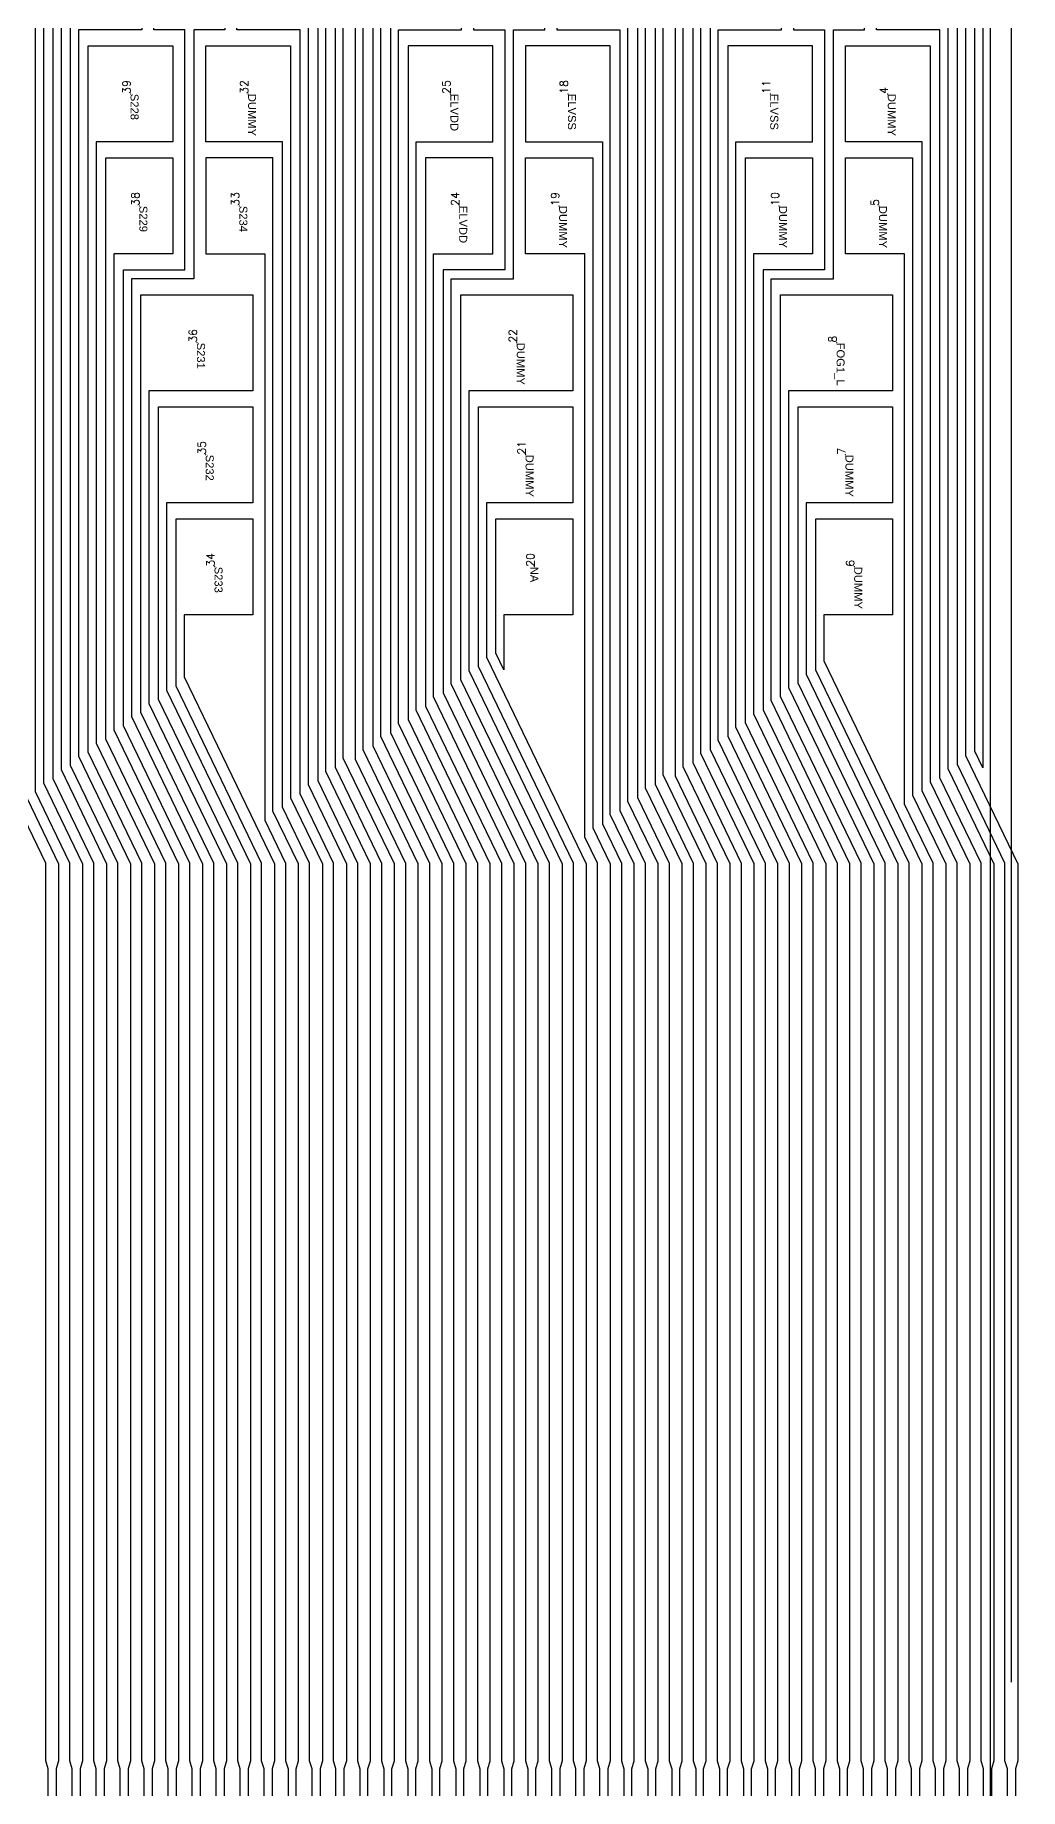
# Model space of a CAD drawing. Extents: x 10 to 206, y -65 to 73.
# Drawn here: x 65.714 to 66.946, y 38.662 to 40.854 of the extents above; entities that cross this region are included whole.
import ezdxf
from ezdxf.enums import TextEntityAlignment as Align

# ---------------------------------------------------------------- set-up
doc = ezdxf.new("R2010")
doc.units = 0
doc.header["$LTSCALE"] = 0.5
doc.layers.get('0').update_dxf_attribs({"lineweight": 13})
doc.layers.add('01 Copper', color=3, linetype='Continuous')
doc.layers.add('08 Dimension&pin assignment', color=7, linetype='Continuous')
doc.layers.add('13 OL no.', color=190, linetype='Continuous', lineweight=0)
doc.layers.add('14 OL name', color=220, linetype='Continuous', lineweight=0)
doc.styles.add('BWCUSTNM', font='txt.shx', dxfattribs={"bigfont": 'AllInOneBig.shx'})
doc.styles.add('MBC_Arial_Font', font='arial.ttf')
doc.styles.get("Standard").update_dxf_attribs({"font": 'romans.shx', "width": 0.75, "bigfont": 'AllInOneBig.shx'})
doc.dimstyles.new('ISO-25', dxfattribs={"dimtxt": 0.5, "dimasz": 0.8, "dimexe": 0.1, "dimexo": 0.1, "dimgap": 0.1, "dimtad": 1, "dimdec": 3, "dimzin": 1, "dimdsep": 46, "dimtxsty": 'Standard', "dimcen": 0.5, "dimadec": 0, "dimazin": 0, "dimtfac": 1, "dimtdec": 3, "dimtmove": 0, "dimatfit": 3, "dimfxl": 0, "dimarcsym": 0})
doc.dimstyles.new('ISO-25$0', dxfattribs={"dimtxt": 0.5, "dimasz": 1, "dimexe": 0.1, "dimexo": 0.1, "dimgap": 0.1, "dimtad": 1, "dimdec": 3, "dimzin": 1, "dimdsep": 46, "dimtxsty": 'Standard', "dimcen": 0.5, "dimadec": 0, "dimazin": 0, "dimtfac": 1, "dimtdec": 3, "dimtmove": 0, "dimatfit": 3, "dimfxl": 0, "dimarcsym": 0})

# ---------------------------------------------------------------- blocks, each defined once
blk = doc.blocks.new('*D603')
at = {"layer": '08 Dimension&pin assignment', "color": 0, "lineweight": -2, "transparency": 16777216}
for p, q in [((57.0683, 38.6369), (57.0683, 48.9014)), ((67.1463, 38.6369), (67.1463, 48.9014)), ((57.8683, 48.8014), (66.3463, 48.8014))]:
    blk.add_line(p, q, dxfattribs=at)
at = {"layer": '08 Dimension&pin assignment', "color": 0, "transparency": 16777216}
for points in [[(57.8683, 48.9348), (57.8683, 48.6681), (57.0683, 48.8014)], [(66.3463, 48.6681), (66.3463, 48.9348), (67.1463, 48.8014)]]:
    blk.add_solid(points, dxfattribs=at)
at = {"layer": 'Defpoints', "color": 0, "transparency": 16777216}
for p in [(67.1463, 48.8014), (57.0683, 38.5369), (67.1463, 38.5369)]:
    blk.add_point(p, dxfattribs=at)
at = {"layer": '08 Dimension&pin assignment', "color": 0, "transparency": 16777216, "insert": (62.1073, 49.2824), "char_height": 0.5, "attachment_point": 5}
blk.add_mtext('*10.0780%%P0.003(Mark~Mark) after IC', dxfattribs=at)
blk = doc.blocks.new('*D605')
at = {"layer": '08 Dimension&pin assignment', "color": 0, "lineweight": -2, "transparency": 16777216}
for p, q in [((57.2792, 38.7952), (57.2792, 44.9014)), ((66.9353, 38.7952), (66.9353, 44.9014)), ((58.0792, 44.8014), (66.1353, 44.8014))]:
    blk.add_line(p, q, dxfattribs=at)
at = {"layer": '08 Dimension&pin assignment', "color": 0, "transparency": 16777216}
for points in [[(58.0792, 44.9348), (58.0792, 44.6681), (57.2792, 44.8014)], [(66.1353, 44.6681), (66.1353, 44.9348), (66.9353, 44.8014)]]:
    blk.add_solid(points, dxfattribs=at)
at = {"layer": 'Defpoints', "color": 0, "transparency": 16777216}
for p in [(66.9353, 44.8014), (57.2792, 38.6952), (66.9353, 38.6952)]:
    blk.add_point(p, dxfattribs=at)
at = {"layer": '08 Dimension&pin assignment', "color": 0, "transparency": 16777216, "insert": (62.1073, 45.2824), "char_height": 0.5, "attachment_point": 5}
blk.add_mtext('*P0.03*(323-1)*0.9996=*9.656136%%P0.003(Total pitch) after IC', dxfattribs=at)
blk = doc.blocks.new('*D608')
at = {"layer": '08 Dimension&pin assignment', "color": 0, "lineweight": -2, "transparency": 16777216}
for p, q in [((62.1073, 42.4464), (62.1073, 46.9014)), ((68.2391, 38.2669), (68.2391, 46.9014)), ((62.9073, 46.8014), (67.4391, 46.8014)), ((68.2391, 46.8014), (74.8998, 46.8014))]:
    blk.add_line(p, q, dxfattribs=at)
at = {"layer": '08 Dimension&pin assignment', "color": 0, "transparency": 16777216}
for points in [[(62.9073, 46.9348), (62.9073, 46.6681), (62.1073, 46.8014)], [(67.4391, 46.6681), (67.4391, 46.9348), (68.2391, 46.8014)]]:
    blk.add_solid(points, dxfattribs=at)
at = {"layer": 'Defpoints', "color": 0, "transparency": 16777216}
for p in [(68.2391, 46.8014), (62.1073, 42.3464), (68.2391, 38.1669)]:
    blk.add_point(p, dxfattribs=at)
at = {"layer": '08 Dimension&pin assignment', "color": 0, "transparency": 16777216, "insert": (72.0588, 47.2824), "char_height": 0.5, "attachment_point": 5}
blk.add_mtext('6.1318644%%P{\\C2;0.1}(SR)', dxfattribs=at)
blk = doc.blocks.new('*D622')
at = {"layer": '08 Dimension&pin assignment', "color": 0, "lineweight": -2, "transparency": 16777216}
for p, q in [((46.1973, 39.1364), (46.1973, 52.9014)), ((78.0173, 39.1364), (78.0173, 52.9014)), ((46.9973, 52.8014), (77.2173, 52.8014))]:
    blk.add_line(p, q, dxfattribs=at)
at = {"layer": '08 Dimension&pin assignment', "color": 0, "transparency": 16777216}
for points in [[(46.9973, 52.9348), (46.9973, 52.6681), (46.1973, 52.8014)], [(77.2173, 52.9348), (77.2173, 52.6681), (78.0173, 52.8014)]]:
    blk.add_solid(points, dxfattribs=at)
at = {"layer": '08 Dimension&pin assignment', "color": 0, "transparency": 16777216, "insert": (62.1014, 53.1514), "char_height": 0.5, "width": 4.25, "attachment_point": 5}
blk.add_mtext('31.820%%P0.07', dxfattribs=at)
blk = doc.blocks.new('*D629')
at = {"layer": '08 Dimension&pin assignment', "color": 0, "lineweight": -2, "transparency": 16777216}
for p, q in [((55.6423, 35.3125), (55.6423, 51.9014)), ((68.5723, 35.3125), (68.5723, 51.9014)), ((56.4423, 51.8014), (67.7723, 51.8014))]:
    blk.add_line(p, q, dxfattribs=at)
at = {"layer": '08 Dimension&pin assignment', "color": 0, "transparency": 16777216}
for points in [[(56.4423, 51.9348), (56.4423, 51.6681), (55.6423, 51.8014)], [(67.7723, 51.9348), (67.7723, 51.6681), (68.5723, 51.8014)]]:
    blk.add_solid(points, dxfattribs=at)
at = {"layer": '08 Dimension&pin assignment', "color": 0, "transparency": 16777216, "insert": (62.1073, 52.2824), "char_height": 0.5, "attachment_point": 5}
blk.add_mtext('12.930±0.1(Cutline)', dxfattribs=at)
blk = doc.blocks.new('*D632')
at = {"layer": '08 Dimension&pin assignment', "color": 0, "lineweight": -2, "transparency": 16777216}
for p, q in [((86.5948, 34.3764), (86.5948, 45.0329)), ((57.8573, 33.5764), (86.6948, 33.5764)), ((79.6948, 33.5764), (86.6948, 33.5764)), ((86.5948, 32.7764), (86.5948, 31.9764))]:
    blk.add_line(p, q, dxfattribs=at)
at = {"layer": '08 Dimension&pin assignment', "color": 0, "transparency": 16777216}
for points in [[(86.4614, 34.3764), (86.7281, 34.3764), (86.5948, 33.5764)], [(86.4614, 32.7764), (86.7281, 32.7764), (86.5948, 33.5764)]]:
    blk.add_solid(points, dxfattribs=at)
at = {"layer": '08 Dimension&pin assignment', "color": 0, "transparency": 16777216, "insert": (86.1138, 41.0847), "char_height": 0.5, "attachment_point": 5, "rotation": 90}
blk.add_mtext('0%%P1(%%C5mm Tape NG Hole)', dxfattribs=at)
blk = doc.blocks.new('*D635')
at = {"layer": '08 Dimension&pin assignment', "color": 0, "lineweight": -2, "transparency": 16777216}
for p, q in [((57.3051, 37.7672), (57.3051, 49.9014)), ((66.9094, 37.7672), (66.9094, 49.9014)), ((58.1051, 49.8014), (66.1094, 49.8014))]:
    blk.add_line(p, q, dxfattribs=at)
at = {"layer": '08 Dimension&pin assignment', "color": 0, "transparency": 16777216}
for points in [[(58.1051, 49.9348), (58.1051, 49.6681), (57.3051, 49.8014)], [(66.1094, 49.9348), (66.1094, 49.6681), (66.9094, 49.8014)]]:
    blk.add_solid(points, dxfattribs=at)
at = {"layer": 'Defpoints', "color": 0, "transparency": 16777216}
for p in [(66.9094, 49.8014), (57.3051, 37.6672), (66.9094, 37.6672)]:
    blk.add_point(p, dxfattribs=at)
at = {"layer": '08 Dimension&pin assignment', "color": 0, "transparency": 16777216, "insert": (62.1073, 50.2824), "char_height": 0.5, "width": 8.508446, "attachment_point": 5}
blk.add_mtext('9.604±0.1(Cutline)', dxfattribs=at)
blk = doc.blocks.new('*D638')
at = {"layer": '08 Dimension&pin assignment', "color": 0, "lineweight": -2, "transparency": 16777216}
for p, q in [((62.1073, 42.4464), (62.1073, 45.9014)), ((67.5223, 34.1764), (67.5223, 45.9014)), ((62.9073, 45.8014), (66.7223, 45.8014)), ((67.5223, 45.8014), (72.9508, 45.8014))]:
    blk.add_line(p, q, dxfattribs=at)
at = {"layer": '08 Dimension&pin assignment', "color": 0, "transparency": 16777216}
for points in [[(62.9073, 45.9348), (62.9073, 45.6681), (62.1073, 45.8014)], [(66.7223, 45.9348), (66.7223, 45.6681), (67.5223, 45.8014)]]:
    blk.add_solid(points, dxfattribs=at)
at = {"layer": '08 Dimension&pin assignment', "color": 0, "transparency": 16777216, "insert": (70.6365, 46.2824), "char_height": 0.5, "attachment_point": 5}
blk.add_mtext('5.415{\\A1;\\Fromans,bigfont|c128;%%P0.1\\Fromans,bigfont|c136;5\\Fromans,bigfont|c128;(\\Fromans,bigfont|c136;SR\\Fromans,bigfont|c128;)}', dxfattribs=at)
blk = doc.blocks.new('*D644')
at = {"layer": '08 Dimension&pin assignment', "color": 0, "lineweight": -2, "transparency": 16777216}
for p, q in [((56.7683, 38.5369), (56.7683, 50.9014)), ((67.4463, 38.5369), (67.4463, 50.9014)), ((57.5683, 50.8014), (66.6463, 50.8014))]:
    blk.add_line(p, q, dxfattribs=at)
at = {"layer": '08 Dimension&pin assignment', "color": 0, "transparency": 16777216}
for points in [[(57.5683, 50.9348), (57.5683, 50.6681), (56.7683, 50.8014)], [(66.6463, 50.9348), (66.6463, 50.6681), (67.4463, 50.8014)]]:
    blk.add_solid(points, dxfattribs=at)
at = {"layer": '08 Dimension&pin assignment', "color": 0, "transparency": 16777216, "insert": (62.1073, 51.2824), "char_height": 0.5, "width": 7.421255, "attachment_point": 5}
blk.add_mtext('10.678±0.1(Cutline)', dxfattribs=at)
blk = doc.blocks.new('*D692')
at = {"layer": '08 Dimension&pin assignment', "color": 0, "lineweight": -2, "transparency": 16777216}
for p, q in [((57.1453, 33.9409), (57.1453, 43.8654)), ((67.0692, 33.9409), (67.0692, 43.8654)), ((57.9453, 43.7654), (66.2692, 43.7654)), ((67.0692, 43.7654), (78.7121, 43.7654))]:
    blk.add_line(p, q, dxfattribs=at)
at = {"layer": '08 Dimension&pin assignment', "color": 0, "transparency": 16777216}
for points in [[(57.9453, 43.8987), (57.9453, 43.632), (57.1453, 43.7654)], [(66.2692, 43.632), (66.2692, 43.8987), (67.0692, 43.7654)]]:
    blk.add_solid(points, dxfattribs=at)
at = {"layer": 'Defpoints', "color": 0, "transparency": 16777216}
for p in [(67.0692, 43.7654), (57.1453, 33.8409), (67.0692, 33.8409)]:
    blk.add_point(p, dxfattribs=at)
at = {"layer": '08 Dimension&pin assignment', "color": 0, "transparency": 16777216, "insert": (73.2907, 44.2463), "char_height": 0.5, "attachment_point": 5}
blk.add_mtext('{\\Fromans,chineset|c0;\\C2;9.9\\Fromans.shx,chineset.shx|c0;18*1.0006=9.9239508%%P0.005(I/L)}', dxfattribs=at)

msp = doc.modelspace()

# ---------------------------------------------------------------- linework, layer by layer
for p in [(65.83375674, 40.78042951), (65.98075674, 40.78042951), (66.23375674, 40.78042951), (66.38075674, 40.78042951), (66.63375674, 40.78042951), (66.78075674, 40.78042951), (65.84475674, 40.64042951), (65.96975674, 40.64042951), (66.24475674, 40.64042951), (66.36975674, 40.64042951), (66.64475674, 40.64042951), (66.76975674, 40.64042951), (65.91675674, 40.46942951), (66.31675674, 40.46942951), (66.71675674, 40.46942951), (65.92775674, 40.32942951), (66.32775674, 40.32942951), (66.72775674, 40.32942951), (65.93875674, 40.18942951), (66.33875674, 40.18942951), (66.73875674, 40.18942951)]:
    msp.add_point(p)
at = {"layer": '01 Copper'}
for points in [[(65.72780474, 35.78542064), (65.72780474, 38.57693204), (65.73080474, 38.58693204), (65.73080474, 38.68693204), (65.72780474, 38.69693204), (65.72780474, 39.81896109), (65.68975674, 39.89768626), (65.68975674, 41.03142951), (65.61475674, 41.03142951), (65.61475674, 41.15142951), (65.69975674, 41.15142951), (65.69975674, 39.90916839), (65.74380474, 39.81802861), (65.74380474, 38.69693204), (65.74080474, 38.68693204), (65.74080474, 38.58693204), (65.74380474, 38.57693204), (65.74380474, 35.78790873, 0.1359329595)], [(65.75779274, 35.78986286), (65.75779274, 38.57693204), (65.76079274, 38.58693204), (65.76079274, 38.68693204), (65.75779274, 38.69693204), (65.75779274, 39.81896109), (65.71475674, 39.90800693), (65.71475674, 41.15142951), (65.79975674, 41.15142951), (65.79975674, 41.03142951), (65.72475674, 41.03142951), (65.72475674, 39.91948907), (65.77379274, 39.81802861), (65.77379274, 38.69693204), (65.77079274, 38.68693204), (65.77079274, 38.58693204), (65.77379274, 38.57693204), (65.77379274, 35.79235095, 0.1359329595)], [(65.78778074, 35.79430508), (65.78778074, 38.57693204), (65.79078074, 38.58693204), (65.79078074, 38.68693204), (65.78778074, 38.69693204), (65.78778074, 39.81896109), (65.73675674, 39.92453491), (65.73675674, 41.01142951), (65.85175674, 41.01142951), (65.85175674, 41.03142951), (65.81475674, 41.03142951), (65.81475674, 41.15142951), (65.89975674, 41.15142951), (65.89975674, 41.03142951), (65.86275674, 41.03142951), (65.86275674, 41.00042951), (65.74675674, 41.00042951), (65.74675674, 39.93601705), (65.80378074, 39.81802861), (65.80378074, 38.69693204), (65.80078074, 38.68693204), (65.80078074, 38.58693204), (65.80378074, 38.57693204), (65.80378074, 35.79679317, 0.1359329595)], [(66.13364874, 36.3295184), (66.13364874, 38.57693204), (66.13064874, 38.58693204), (66.13064874, 38.68693204), (66.13364874, 38.69693204), (66.13364874, 39.81802861), (66.07775674, 39.93367482), (66.07775674, 41.01142951), (65.96275674, 41.01142951), (65.96275674, 41.03142951), (65.99975674, 41.03142951), (65.99975674, 41.15142951), (65.91475674, 41.15142951), (65.91475674, 41.03142951), (65.95175674, 41.03142951), (65.95175674, 41.00042951), (66.06775674, 41.00042951), (66.06775674, 39.92219269), (66.11764874, 39.81896109), (66.11764874, 38.69693204), (66.12064874, 38.68693204), (66.12064874, 38.58693204), (66.11764874, 38.57693204), (66.11764874, 35.80624011, 0.1359329595)], [(66.16363674, 36.3295184), (66.16363674, 38.57693204), (66.16063674, 38.58693204), (66.16063674, 38.68693204), (66.16363674, 38.69693204), (66.16363674, 39.81802861), (66.09975674, 39.95020281), (66.09975674, 41.15142951), (66.01475674, 41.15142951), (66.01475674, 41.03142951), (66.08975674, 41.03142951), (66.08975674, 39.93872067), (66.14763674, 39.81896109), (66.14763674, 38.69693204), (66.15063674, 38.68693204), (66.15063674, 38.58693204), (66.14763674, 38.57693204), (66.14763674, 36.3295184, -1)], [(66.19362474, 36.3295184), (66.19362474, 38.57693204), (66.19062474, 38.58693204), (66.19062474, 38.68693204), (66.19362474, 38.69693204), (66.19362474, 39.81802861), (66.12475674, 39.96052348), (66.12475674, 41.03142951), (66.19975674, 41.03142951), (66.19975674, 41.15142951), (66.11475674, 41.15142951), (66.11475674, 39.94904135), (66.17762474, 39.81896109), (66.17762474, 38.69693204), (66.18062474, 38.68693204), (66.18062474, 38.58693204), (66.17762474, 38.57693204), (66.17762474, 36.3295184, -1)], [(66.22361274, 36.3295184), (66.22361274, 38.57693204), (66.22061274, 38.58693204), (66.22061274, 38.68693204), (66.22361274, 38.69693204), (66.22361274, 39.81802861), (66.14675674, 39.97705146), (66.14675674, 41.00042951), (66.26275674, 41.00042951), (66.26275674, 41.03142951), (66.29975674, 41.03142951), (66.29975674, 41.15142951), (66.21475674, 41.15142951), (66.21475674, 41.03142951), (66.25175674, 41.03142951), (66.25175674, 41.01142951), (66.13675674, 41.01142951), (66.13675674, 39.96556933), (66.20761274, 39.81896109), (66.20761274, 38.69693204), (66.21061274, 38.68693204), (66.21061274, 38.58693204), (66.20761274, 38.57693204), (66.20761274, 36.3295184, -1)], [(66.52349274, 36.3295184), (66.52349274, 38.57693204), (66.52049274, 38.58693204), (66.52049274, 38.68693204), (66.52349274, 38.69693204), (66.52349274, 39.81802861), (66.47775674, 39.91266103), (66.47775674, 41.01142951), (66.36275674, 41.01142951), (66.36275674, 41.03142951), (66.39975674, 41.03142951), (66.39975674, 41.15142951), (66.31475674, 41.15142951), (66.31475674, 41.03142951), (66.35175674, 41.03142951), (66.35175674, 41.00042951), (66.46775674, 41.00042951), (66.46775674, 39.9011789), (66.50749274, 39.81896109), (66.50749274, 38.69693204), (66.51049274, 38.68693204), (66.51049274, 38.58693204), (66.50749274, 38.57693204), (66.50749274, 36.3295184, -1)], [(66.55348074, 36.3295184), (66.55348074, 38.57693204), (66.55048074, 38.58693204), (66.55048074, 38.68693204), (66.55348074, 38.69693204), (66.55348074, 39.81802861), (66.49975674, 39.92918901), (66.49975674, 41.15142951), (66.41475674, 41.15142951), (66.41475674, 41.03142951), (66.48975674, 41.03142951), (66.48975674, 39.91770688), (66.53748074, 39.81896109), (66.53748074, 38.69693204), (66.54048074, 38.68693204), (66.54048074, 38.58693204), (66.53748074, 38.57693204), (66.53748074, 36.3295184, -1)], [(66.58346874, 36.3295184), (66.58346874, 38.57693204), (66.58046874, 38.58693204), (66.58046874, 38.68693204), (66.58346874, 38.69693204), (66.58346874, 39.81802861), (66.52475674, 39.93950969), (66.52475674, 41.03142951), (66.59975674, 41.03142951), (66.59975674, 41.15142951), (66.51475674, 41.15142951), (66.51475674, 39.92802756), (66.56746874, 39.81896109), (66.56746874, 38.69693204), (66.57046874, 38.68693204), (66.57046874, 38.58693204), (66.56746874, 38.57693204), (66.56746874, 36.3295184, -1)], [(66.61345674, 36.3295184), (66.61345674, 38.57693204), (66.61045674, 38.58693204), (66.61045674, 38.68693204), (66.61345674, 38.69693204), (66.61345674, 39.81802861), (66.54675674, 39.95603767), (66.54675674, 41.00042951), (66.66275674, 41.00042951), (66.66275674, 41.03142951), (66.69975674, 41.03142951), (66.69975674, 41.15142951), (66.61475674, 41.15142951), (66.61475674, 41.03142951), (66.65175674, 41.03142951), (66.65175674, 41.01142951), (66.53675674, 41.01142951), (66.53675674, 39.94455554), (66.59745674, 39.81896109), (66.59745674, 38.69693204), (66.60045674, 38.68693204), (66.60045674, 38.58693204), (66.59745674, 38.57693204), (66.59745674, 36.3295184, -1)], [(65.81776874, 35.7987473), (65.81776874, 38.57693204), (65.82076874, 38.58693204), (65.82076874, 38.68693204), (65.81776874, 38.69693204), (65.81776874, 39.81896109), (65.75875674, 39.9410629), (65.75875674, 40.98042951), (65.84775674, 40.98042951), (65.84775674, 40.86042951), (65.76875674, 40.86042951), (65.76875674, 39.95254503), (65.83376874, 39.81802861), (65.83376874, 38.69693204), (65.83076874, 38.68693204), (65.83076874, 38.58693204), (65.83376874, 38.57693204), (65.83376874, 35.80123539, 0.1359329595)], [(65.90773274, 35.81207395), (65.90773274, 38.57693204), (65.91073274, 38.58693204), (65.91073274, 38.68693204), (65.90773274, 38.69693204), (65.90773274, 39.81896109), (65.82475674, 39.99064684), (65.82475674, 40.56042951), (65.90175674, 40.56042951), (65.90175674, 40.86042951), (65.86275674, 40.86042951), (65.86275674, 40.98042951), (65.95175674, 40.98042951), (65.95175674, 40.86042951), (65.91275674, 40.86042951), (65.91275674, 40.54942951), (65.83475674, 40.54942951), (65.83475674, 40.00212897), (65.92373274, 39.81802861), (65.92373274, 38.69693204), (65.92073274, 38.68693204), (65.92073274, 38.58693204), (65.92373274, 38.57693204), (65.92373274, 35.81456204, 0.1359329595)], [(66.25360074, 36.3295184), (66.25360074, 38.57693204), (66.25060074, 38.58693204), (66.25060074, 38.68693204), (66.25360074, 38.69693204), (66.25360074, 39.81802861), (66.16875674, 39.99357945), (66.16875674, 40.86042951), (66.24775674, 40.86042951), (66.24775674, 40.98042951), (66.15875674, 40.98042951), (66.15875674, 39.98209731), (66.23760074, 39.81896109), (66.23760074, 38.69693204), (66.24060074, 38.68693204), (66.24060074, 38.58693204), (66.23760074, 38.57693204), (66.23760074, 36.3295184, -1)], [(66.34356474, 35.81844357), (66.34356474, 38.57693204), (66.34056474, 38.58693204), (66.34056474, 38.68693204), (66.34356474, 38.69693204), (66.34356474, 39.81802861), (66.23475674, 40.04316339), (66.23475674, 40.54942951), (66.31275674, 40.54942951), (66.31275674, 40.86042951), (66.35175674, 40.86042951), (66.35175674, 40.98042951), (66.26275674, 40.98042951), (66.26275674, 40.86042951), (66.30175674, 40.86042951), (66.30175674, 40.56042951), (66.22475674, 40.56042951), (66.22475674, 40.03168126), (66.32756474, 39.81896109), (66.32756474, 38.69693204), (66.33056474, 38.68693204), (66.33056474, 38.58693204), (66.32756474, 38.57693204), (66.32756474, 36.3295184, -1)], [(66.49350474, 36.3295184), (66.49350474, 38.57693204), (66.49050474, 38.58693204), (66.49050474, 38.68693204), (66.49350474, 38.69693204), (66.49350474, 39.81802861), (66.45575674, 39.89613305), (66.45575674, 40.98042951), (66.36675674, 40.98042951), (66.36675674, 40.86042951), (66.44575674, 40.86042951), (66.44575674, 39.88465092), (66.47750474, 39.81896109), (66.47750474, 38.69693204), (66.48050474, 38.68693204), (66.48050474, 38.58693204), (66.47750474, 38.57693204), (66.47750474, 36.3295184, -1)], [(66.64344474, 36.3295184), (66.64344474, 38.57693204), (66.64044474, 38.58693204), (66.64044474, 38.68693204), (66.64344474, 38.69693204), (66.64344474, 39.81802861), (66.56875674, 39.97256565), (66.56875674, 40.86042951), (66.64775674, 40.86042951), (66.64775674, 40.98042951), (66.55875674, 40.98042951), (66.55875674, 39.96108352), (66.62744474, 39.81896109), (66.62744474, 38.69693204), (66.63044474, 38.68693204), (66.63044474, 38.58693204), (66.62744474, 38.57693204), (66.62744474, 36.3295184, -0.9999999834)], [(66.73340874, 35.91706), (66.73340874, 38.57693204), (66.73040874, 38.58693204), (66.73040874, 38.68693204), (66.73340874, 38.69693204), (66.73340874, 39.81802861), (66.63475674, 40.0221496), (66.63475674, 40.54942951), (66.71275674, 40.54942951), (66.71275674, 40.86042951), (66.75175674, 40.86042951), (66.75175674, 40.98042951), (66.66275674, 40.98042951), (66.66275674, 40.86042951), (66.70175674, 40.86042951), (66.70175674, 40.56042951), (66.62475674, 40.56042951), (66.62475674, 40.01066746), (66.71740874, 39.81896109), (66.71740874, 38.69693204), (66.72040874, 38.68693204), (66.72040874, 38.58693204), (66.71740874, 38.57693204), (66.71740874, 35.89095819, 0.3152987889)], [(65.84775674, 35.80318951), (65.84775674, 38.57693204), (65.85075674, 38.58693204), (65.85075674, 38.68693204), (65.84775674, 38.69693204), (65.84775674, 39.81896109), (65.78075674, 39.95759088), (65.78075674, 40.84042951), (65.88675674, 40.84042951), (65.88675674, 40.72042951), (65.79075674, 40.72042951), (65.79075674, 39.96907301), (65.86375674, 39.81802861), (65.86375674, 38.69693204), (65.86075674, 38.68693204), (65.86075674, 38.58693204), (65.86375674, 38.57693204), (65.86375674, 35.80567761, 0.1359329595)], [(66.28358874, 36.3295184), (66.28358874, 38.57693204), (66.28058874, 38.58693204), (66.28058874, 38.68693204), (66.28358874, 38.69693204), (66.28358874, 39.81802861), (66.19075674, 40.01010743), (66.19075674, 40.72042951), (66.28675674, 40.72042951), (66.28675674, 40.84042951), (66.18075674, 40.84042951), (66.18075674, 39.99862529), (66.26758874, 39.81896109), (66.26758874, 38.69693204), (66.27058874, 38.68693204), (66.27058874, 38.58693204), (66.26758874, 38.57693204), (66.26758874, 36.3295184, -1)], [(66.46351674, 36.3295184), (66.46351674, 38.57693204), (66.46051674, 38.58693204), (66.46051674, 38.68693204), (66.46351674, 38.69693204), (66.46351674, 39.81802861), (66.43375674, 39.87960507), (66.43375674, 40.84042951), (66.32775674, 40.84042951), (66.32775674, 40.72042951), (66.42375674, 40.72042951), (66.42375674, 39.86812294), (66.44751674, 39.81896109), (66.44751674, 38.69693204), (66.45051674, 38.68693204), (66.45051674, 38.58693204), (66.44751674, 38.57693204), (66.44751674, 35.76571351, 0.3152987889)], [(66.67343274, 35.87503881), (66.67343274, 38.57693204), (66.67043274, 38.58693204), (66.67043274, 38.68693204), (66.67343274, 38.69693204), (66.67343274, 39.81802861), (66.59075674, 39.98909364), (66.59075674, 40.72042951), (66.68675674, 40.72042951), (66.68675674, 40.84042951), (66.58075674, 40.84042951), (66.58075674, 39.9776115), (66.65743274, 39.81896109), (66.65743274, 38.69693204), (66.66043274, 38.68693204), (66.66043274, 38.58693204), (66.65743274, 38.57693204), (66.65743274, 36.3295184, -1)], [(65.87774474, 35.80763173), (65.87774474, 38.57693204), (65.88074474, 38.58693204), (65.88074474, 38.68693204), (65.87774474, 38.69693204), (65.87774474, 39.81896109), (65.80275674, 39.97411886), (65.80275674, 40.70042951), (65.88675674, 40.70042951), (65.88675674, 40.58042951), (65.81275674, 40.58042951), (65.81275674, 39.98560099), (65.89374474, 39.81802861), (65.89374474, 38.69693204), (65.89074474, 38.68693204), (65.89074474, 38.58693204), (65.89374474, 38.57693204), (65.89374474, 35.81011982, 0.1359329595)], [(66.04368474, 35.83233091), (66.04368474, 38.57693204), (66.04068474, 38.58693204), (66.04068474, 38.68693204), (66.04368474, 38.69693204), (66.04368474, 39.81802861), (66.01175674, 39.88409088), (66.01175674, 40.70042951), (65.92775674, 40.70042951), (65.92775674, 40.58042951), (66.00175674, 40.58042951), (66.00175674, 39.87260875), (66.02768474, 39.81896109), (66.02768474, 38.69693204), (66.03068474, 38.68693204), (66.03068474, 38.58693204), (66.02768474, 38.57693204), (66.02768474, 35.82984282, 0.1359329595)], [(66.31357674, 36.3295184), (66.31357674, 38.57693204), (66.31057674, 38.58693204), (66.31057674, 38.68693204), (66.31357674, 38.69693204), (66.31357674, 39.81802861), (66.21275674, 40.02663541), (66.21275674, 40.58042951), (66.28675674, 40.58042951), (66.28675674, 40.70042951), (66.20275674, 40.70042951), (66.20275674, 40.01515328), (66.29757674, 39.81896109), (66.29757674, 38.69693204), (66.30057674, 38.68693204), (66.30057674, 38.58693204), (66.29757674, 38.57693204), (66.29757674, 36.3295184, -1)], [(65.93772074, 35.81651617), (65.93772074, 38.57693204), (65.94072074, 38.58693204), (65.94072074, 38.68693204), (65.93772074, 38.69693204), (65.93772074, 39.81896109), (65.84675674, 40.00717482), (65.84675674, 40.52942951), (65.98675674, 40.52942951), (65.98675674, 40.40942951), (65.85675674, 40.40942951), (65.85675674, 40.01865695), (65.95372074, 39.81802861), (65.95372074, 38.69693204), (65.95072074, 38.68693204), (65.95072074, 38.58693204), (65.95372074, 38.57693204), (65.95372074, 35.81900426, 0.1359329595)], [(66.74739674, 35.94389412), (66.74739674, 38.57693204), (66.75039674, 38.58693204), (66.75039674, 38.68693204), (66.74739674, 38.69693204), (66.74739674, 39.81896109), (66.64675674, 40.02719545), (66.64675674, 40.52942951), (66.78675674, 40.52942951), (66.78675674, 40.40942951), (66.65675674, 40.40942951), (66.65675674, 40.03867758), (66.76339674, 39.81802861), (66.76339674, 38.69693204), (66.76039674, 38.68693204), (66.76039674, 38.58693204), (66.76339674, 38.57693204), (66.76339674, 35.96999593, 0.3152987889)], [(65.96770874, 35.82095838), (65.96770874, 38.57693204), (65.97070874, 38.58693204), (65.97070874, 38.68693204), (65.96770874, 38.69693204), (65.96770874, 39.81896109), (65.86875674, 40.0237028), (65.86875674, 40.38942951), (65.98675674, 40.38942951), (65.98675674, 40.26942951), (65.87875674, 40.26942951), (65.87875674, 40.03518494), (65.98370874, 39.81802861), (65.98370874, 38.69693204), (65.98070874, 38.68693204), (65.98070874, 38.58693204), (65.98370874, 38.57693204), (65.98370874, 35.82344648, 0.1359329595)], [(65.99769674, 35.8254006), (65.99769674, 38.57693204), (66.00069674, 38.58693204), (66.00069674, 38.68693204), (65.99769674, 38.69693204), (65.99769674, 39.81896109), (65.89075674, 40.04023078), (65.89075674, 40.24942951), (65.98675674, 40.24942951), (65.98675674, 40.12942951), (65.90075674, 40.12942951), (65.90075674, 40.05171292), (66.01369674, 39.81802861), (66.01369674, 38.69693204), (66.01069674, 38.68693204), (66.01069674, 38.58693204), (66.01369674, 38.57693204), (66.01369674, 35.82788869, 0.1359329595)]]:
    msp.add_lwpolyline(points, format="xyb", dxfattribs=at)
for points in [[(66.94332474, 38.69693204), (66.94032474, 38.68693204), (66.94032474, 38.58693204), (66.94332474, 38.57693204), (66.94332474, 38.00517648, -1), (66.92732474, 38.00517648), (66.92732474, 38.57693204), (66.93032474, 38.58693204), (66.93032474, 38.68693204), (66.92732474, 38.69693204), (66.92732474, 39.81896109), (66.86775674, 39.94221332), (66.86775674, 41.00042951), (66.75175674, 41.00042951), (66.75175674, 41.03142951), (66.71475674, 41.03142951), (66.71475674, 41.15142951), (66.79975674, 41.15142951), (66.79975674, 41.03142951), (66.76275674, 41.03142951), (66.76275674, 41.01142951), (66.87775674, 41.01142951), (66.87775674, 39.95369545), (66.94332474, 39.81802861)], [(66.10066074, 38.68693204), (66.10066074, 38.58693204), (66.10366074, 38.57693204), (66.10366074, 36.3295184, -1), (66.08766074, 36.3295184), (66.08766074, 38.57693204), (66.09066074, 38.58693204), (66.09066074, 38.68693204), (66.08766074, 38.69693204), (66.08766074, 39.81896109), (66.04575674, 39.90566471), (66.04575674, 40.86042951), (65.96675674, 40.86042951), (65.96675674, 40.98042951), (66.05575674, 40.98042951), (66.05575674, 39.91714684), (66.10366074, 39.81802861), (66.10366074, 38.69693204)], [(66.91333674, 38.69693204), (66.91033674, 38.68693204), (66.91033674, 38.58693204), (66.91333674, 38.57693204), (66.91333674, 37.97518204, -1), (66.89733674, 37.97518204), (66.89733674, 38.57693204), (66.90033674, 38.58693204), (66.90033674, 38.68693204), (66.89733674, 38.69693204), (66.89733674, 39.81896109), (66.84575674, 39.92568534), (66.84575674, 40.86042951), (66.76675674, 40.86042951), (66.76675674, 40.98042951), (66.85575674, 40.98042951), (66.85575674, 39.93716747), (66.91333674, 39.81802861)], [(66.07067274, 38.68693204), (66.07067274, 38.58693204), (66.07367274, 38.57693204), (66.07367274, 36.3295184, -1), (66.05767274, 36.3295184), (66.05767274, 38.57693204), (66.06067274, 38.58693204), (66.06067274, 38.68693204), (66.05767274, 38.69693204), (66.05767274, 39.81896109), (66.02375674, 39.88913673), (66.02375674, 40.72042951), (65.92775674, 40.72042951), (65.92775674, 40.84042951), (66.03375674, 40.84042951), (66.03375674, 39.90061886), (66.07367274, 39.81802861), (66.07367274, 38.69693204)], [(66.88334874, 38.69693204), (66.88034874, 38.68693204), (66.88034874, 38.58693204), (66.88334874, 38.57693204), (66.88334874, 38.00517648, -1), (66.86734874, 38.00517648), (66.86734874, 38.57693204), (66.87034874, 38.58693204), (66.87034874, 38.68693204), (66.86734874, 38.69693204), (66.86734874, 39.81896109), (66.82375674, 39.90915735), (66.82375674, 40.72042951), (66.72775674, 40.72042951), (66.72775674, 40.84042951), (66.83375674, 40.84042951), (66.83375674, 39.92063949), (66.88334874, 39.81802861)], [(66.43052874, 38.68693204), (66.43052874, 38.58693204), (66.43352874, 38.57693204), (66.43352874, 36.3295184, -1), (66.41752874, 36.3295184), (66.41752874, 38.57693204), (66.42052874, 38.58693204), (66.42052874, 38.68693204), (66.41752874, 38.69693204), (66.41752874, 39.81896109), (66.40175674, 39.85159495), (66.40175674, 40.58042951), (66.32775674, 40.58042951), (66.32775674, 40.70042951), (66.41175674, 40.70042951), (66.41175674, 39.86307709), (66.43352874, 39.81802861), (66.43352874, 38.69693204)], [(66.70042074, 38.68693204), (66.70042074, 38.58693204), (66.70342074, 38.57693204), (66.70342074, 36.3295184, -1), (66.68742074, 36.3295184), (66.68742074, 38.57693204), (66.69042074, 38.58693204), (66.69042074, 38.68693204), (66.68742074, 38.69693204), (66.68742074, 39.81896109), (66.60275674, 39.99413948), (66.60275674, 40.70042951), (66.68675674, 40.70042951), (66.68675674, 40.58042951), (66.61275674, 40.58042951), (66.61275674, 40.00562162), (66.70342074, 39.81802861), (66.70342074, 38.69693204)], [(66.85336074, 38.69693204), (66.85036074, 38.68693204), (66.85036074, 38.58693204), (66.85336074, 38.57693204), (66.85336074, 37.97518204, -1), (66.83736074, 37.97518204), (66.83736074, 38.57693204), (66.84036074, 38.58693204), (66.84036074, 38.68693204), (66.83736074, 38.69693204), (66.83736074, 39.81896109), (66.80175674, 39.89262937), (66.80175674, 40.58042951), (66.72775674, 40.58042951), (66.72775674, 40.70042951), (66.81175674, 40.70042951), (66.81175674, 39.90411151), (66.85336074, 39.81802861)], [(66.37055274, 38.68693204), (66.37055274, 38.58693204), (66.37355274, 38.57693204), (66.37355274, 36.3295184, -1), (66.35755274, 36.3295184), (66.35755274, 38.57693204), (66.36055274, 38.58693204), (66.36055274, 38.68693204), (66.35755274, 38.69693204), (66.35755274, 39.81896109), (66.24675674, 40.04820924), (66.24675674, 40.52942951), (66.38675674, 40.52942951), (66.38675674, 40.40942951), (66.25675674, 40.40942951), (66.25675674, 40.05969137), (66.37355274, 39.81802861), (66.37355274, 38.69693204)], [(66.40054074, 38.68693204), (66.40054074, 38.58693204), (66.40354074, 38.57693204), (66.40354074, 36.3295184, -1), (66.38754074, 36.3295184), (66.38754074, 38.57693204), (66.39054074, 38.58693204), (66.39054074, 38.68693204), (66.38754074, 38.69693204), (66.38754074, 39.81896109), (66.26875674, 40.06473722), (66.26875674, 40.38942951), (66.38675674, 40.38942951), (66.38675674, 40.26942951), (66.27875674, 40.26942951), (66.27875674, 40.07621935), (66.40354074, 39.81802861), (66.40354074, 38.69693204)], [(66.79338474, 38.69693204), (66.79038474, 38.68693204), (66.79038474, 38.58693204), (66.79338474, 38.57693204), (66.79338474, 37.97518204, -1), (66.77738474, 37.97518204), (66.77738474, 38.57693204), (66.78038474, 38.58693204), (66.78038474, 38.68693204), (66.77738474, 38.69693204), (66.77738474, 39.81896109), (66.66875674, 40.04372343), (66.66875674, 40.38942951), (66.78675674, 40.38942951), (66.78675674, 40.26942951), (66.67875674, 40.26942951), (66.67875674, 40.05520556), (66.79338474, 39.81802861)], [(66.82337274, 38.69693204), (66.82037274, 38.68693204), (66.82037274, 38.58693204), (66.82337274, 38.57693204), (66.82337274, 38.00517648, -1), (66.80737274, 38.00517648), (66.80737274, 38.57693204), (66.81037274, 38.58693204), (66.81037274, 38.68693204), (66.80737274, 38.69693204), (66.80737274, 39.81896109), (66.69075674, 40.06025141), (66.69075674, 40.24942951), (66.78675674, 40.24942951), (66.78675674, 40.12942951), (66.70075674, 40.12942951), (66.70075674, 40.07173354), (66.82337274, 39.81802861)]]:
    msp.add_lwpolyline(points, format="xyb", close=True, dxfattribs=at)
for points in [[(66.81475674, 41.03142951), (66.81475674, 41.15142951), (66.89975674, 41.15142951), (66.89975674, 39.93805029), (66.88975674, 39.9587413), (66.88975674, 41.03142951)], [(66.38675674, 40.24942951), (66.38675674, 40.12942951), (66.30075674, 40.12942951), (66.30075674, 40.06057419), (66.29075674, 40.0812652), (66.29075674, 40.24942951)]]:
    msp.add_lwpolyline(points, close=True, dxfattribs=at)

# ---------------------------------------------------------------- texts
at = {"layer": '13 OL no.', "style": 'BWCUSTNM'}
for s, p in [('39', (65.82875674, 40.78042951)), ('32', (65.97575674, 40.78042951)), ('25', (66.22875674, 40.78042951)), ('18', (66.37575674, 40.78042951)), ('11', (66.62875674, 40.78042951)), ('4', (66.77575674, 40.78042951)), ('38', (65.83975674, 40.64042951)), ('33', (65.96475674, 40.64042951)), ('24', (66.23975674, 40.64042951)), ('19', (66.36475674, 40.64042951)), ('10', (66.63975674, 40.64042951)), ('5', (66.76475674, 40.64042951)), ('36', (65.91175674, 40.46942951)), ('22', (66.31175674, 40.46942951)), ('8', (66.71175674, 40.46942951)), ('35', (65.92275674, 40.32942951)), ('21', (66.32275674, 40.32942951)), ('7', (66.72275674, 40.32942951)), ('34', (65.93375674, 40.18942951)), ('20', (66.33375674, 40.18942951)), ('6', (66.73375674, 40.18942951))]:
    msp.add_text(s, height=0.01, rotation=90, dxfattribs=at).set_placement(p, align=Align.MIDDLE_LEFT)
at = {"layer": '14 OL name', "style": 'MBC_Arial_Font'}
for s, p in [('S228', (65.83875674, 40.76411641)), ('DUMMY', (65.98575674, 40.75404479)), ('ELVDD', (66.23875674, 40.75713824)), ('ELVSS', (66.38575674, 40.75790905)), ('ELVSS', (66.63875674, 40.75790905)), ('DUMMY', (66.78575674, 40.75404479)), ('S229', (65.84975674, 40.62411641)), ('S234', (65.97475674, 40.62411641)), ('ELVDD', (66.24975674, 40.61713824)), ('DUMMY', (66.37475674, 40.61404479)), ('DUMMY', (66.64975674, 40.61404479)), ('DUMMY', (66.77475674, 40.61404479)), ('S231', (65.92175674, 40.45311641)), ('DUMMY', (66.32175674, 40.44304479)), ('FOG1_L', (66.72175674, 40.44264234)), ('S232', (65.93275674, 40.31311641)), ('DUMMY', (66.33275674, 40.30304479)), ('DUMMY', (66.73275674, 40.30304479)), ('S233', (65.94375674, 40.17311641)), ('DUMMY', (66.74375674, 40.16304479))]:
    msp.add_text(s, height=0.01, rotation=270, dxfattribs=at).set_placement(p, align=Align.MIDDLE_CENTER)
msp.add_text('NA', height=0.01, rotation=270, dxfattribs=at).set_placement((66.33875674, 40.18942951), align=Align.MIDDLE_LEFT)

# ---------------------------------------------------------------- dimensions: what is measured, and where the dimension line sits
at = {"layer": '08 Dimension&pin assignment'}
for base, p1, p2, text, override, picture, middle in [((78.01725674, 52.80142951), (46.19725674, 39.03642951), (78.01725674, 39.03642951), '<>%%P0.07', {"dimadec": 3}, '*D622', (62.10138895, 52.80142951)), ((68.57225674, 51.80142951), (55.64225674, 35.21245194), (68.57225674, 35.21245194), '<>±0.1(Cutline)', {"dimadec": 3}, '*D629', (62.10725674, 51.80142951)), ((67.14625674, 48.80142951), (57.06825674, 38.53693204), (67.14625674, 38.53693204), '*<>%%P0.003(Mark~Mark) after IC', {"dimdec": 4, "dimtxsty": 'Standard', "dimadec": 3}, '*D603', (62.10725674, 48.80142951)), ((66.9353247431, 44.8014295119), (57.2791887431, 38.6951820432), (66.9353247431, 38.6951820432), '*P0.03*(323-1)*0.9996=*<>%%P0.003(Total pitch) after IC', {"dimdec": 8, "dimzin": 8, "dimtxsty": 'Standard', "dimadec": 3}, '*D605', (62.1072567431, 44.8014295119)), ((62.10725674, 45.80142951), (67.52225674, 34.07642951), (62.10725674, 42.34642951), '<>{\\A1;\\Fromans,bigfont|c128;%%P0.1\\Fromans,bigfont|c136;5\\Fromans,bigfont|c128;(\\Fromans,bigfont|c136;SR\\Fromans,bigfont|c128;)}', {"dimzin": 8, "dimadec": 3}, '*D638', (70.63654246, 45.80142951))]:
    dim = msp.add_linear_dim(base=base, p1=p1, p2=p2, text=text, dimstyle='ISO-25', override=override, dxfattribs=at)
    dim.commit()
    dim.dimension.update_dxf_attribs({"geometry": picture, "text_midpoint": middle, "dimtype": 160})
for base, p1, p2, picture, middle in [((67.44625674, 50.80142951), (56.76825674, 38.43693204), (67.44625674, 38.43693204), '*D644', (62.10725674, 51.28238189)), ((66.90940985, 49.80142951), (57.30510364, 37.66722836), (66.90940985, 37.66722836), '*D635', (62.10725674, 50.28238189))]:
    dim = msp.add_linear_dim(base=base, p1=p1, p2=p2, text='<>±0.1(Cutline)', dimstyle='ISO-25$0', override={"dimasz": 0.8, "dimadec": 3, "dimfxl": 1.25}, dxfattribs=at)
    dim.commit()
    dim.dimension.update_dxf_attribs({"geometry": picture, "text_midpoint": middle})
for base, p1, p2, angle, text, override, picture, middle in [((68.239121146, 46.8014295119), (62.1072567431, 42.3464295119), (68.239121146, 38.1669320432), 180, '<>%%P{\\C2;0.1}(SR)', {"dimdec": 8, "dimzin": 9, "dimtxsty": 'Standard', "dimadec": 3}, '*D608', (72.0587640031, 46.8014295119)), ((86.5947567431, 33.5764295119), (79.5947567431, 33.5764295119), (57.7572567431, 33.5764295119), 90, '<>%%P1(%%C5mm Tape NG Hole)', {"dimzin": 8, "dimadec": 3}, '*D632', (86.5947567431, 41.0846795121))]:
    dim = msp.add_linear_dim(base=base, p1=p1, p2=p2, angle=angle, text=text, dimstyle='ISO-25', override=override, dxfattribs=at)
    dim.commit()
    dim.dimension.update_dxf_attribs({"geometry": picture, "text_midpoint": middle, "dimtype": 160})
at = {"layer": '08 Dimension&pin assignment', "color": 2}
dim = msp.add_linear_dim(base=(67.0692321431, 43.7653682511), p1=(57.1452813431, 33.8409295119), p2=(67.0692321431, 33.8409295119), text='{\\Fromans,chineset|c0;\\C2;9.9\\Fromans.shx,chineset.shx|c0;18*1.0006=<>%%P0.005(I/L)}', dimstyle='ISO-25', override={"dimdec": 8, "dimzin": 8, "dimtxsty": 'Standard', "dimadec": 3}, dxfattribs=at)
dim.commit()
dim.dimension.update_dxf_attribs({"geometry": '*D692', "text_midpoint": (73.2906607145, 44.2463206321)})

doc.saveas('drawing.dxf')
